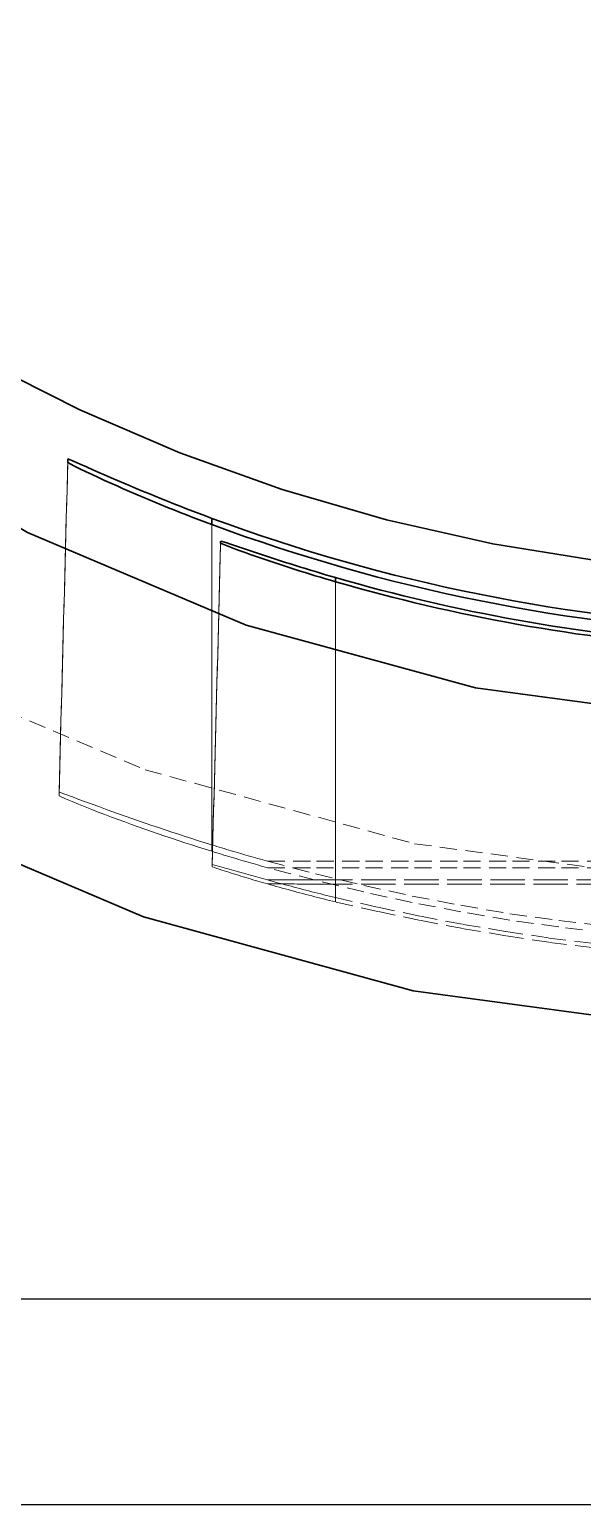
# Model space of a CAD drawing. Header units: millimetres. Extents: x 10 to 410, y 10 to 287.
# Drawn here: x 317.6 to 333.75, y 187 to 230.09 of the extents above; entities that cross this region are included whole.
import ezdxf

# ---------------------------------------------------------------- set-up
doc = ezdxf.new("R2010")
doc.units = ezdxf.units.MM
doc.linetypes.add('DASHED', pattern=[0.75, 0.5, -0.25])
for name, color, linetype, lineweight in [('HIDDEN', 8, 'DASHED', 18), ('TITLE_BLOCK', 7, 'CONTINUOUS', 25), ('VISIBLE', 7, 'CONTINUOUS', 35)]:
    doc.layers.add(name, color=color, linetype=linetype, lineweight=lineweight)

msp = doc.modelspace()

# ---------------------------------------------------------------- linework, layer by layer
at = {"layer": 'HIDDEN'}
for points in [[(280.045, 264.22), (280.84, 256.094), (282.713, 248.148), (285.63, 240.522), (289.539, 233.354), (294.371, 226.773), (300.038, 220.896), (306.44, 215.828), (313.46, 211.66), (320.975, 208.467), (328.848, 206.306), (336.94, 205.216), (345.104, 205.216), (353.196, 206.306), (361.069, 208.467), (368.584, 211.66), (375.604, 215.828), (382.006, 220.896), (387.673, 226.773), (392.505, 233.354), (396.414, 240.522), (399.331, 248.147), (401.204, 256.094), (401.999, 264.22)], [(318.464, 207.7), (318.475, 208.124), (318.486, 208.547), (318.497, 208.971), (318.508, 209.394), (318.519, 209.818), (318.53, 210.241), (318.542, 210.665), (318.553, 211.088), (318.564, 211.512), (318.575, 211.936), (318.586, 212.359), (318.597, 212.783), (318.608, 213.206), (318.619, 213.63), (318.63, 214.053), (318.641, 214.477), (318.652, 214.9), (318.664, 215.324), (318.675, 215.747), (318.686, 216.171), (318.697, 216.595), (318.708, 217.018), (318.719, 217.442)], [(318.72, 217.551), (318.709, 217.128), (318.698, 216.704), (318.687, 216.28), (318.676, 215.857), (318.665, 215.433), (318.654, 215.01), (318.642, 214.586), (318.631, 214.163), (318.62, 213.739), (318.609, 213.316), (318.598, 212.892), (318.587, 212.469), (318.576, 212.045), (318.565, 211.621), (318.554, 211.198), (318.543, 210.774), (318.532, 210.351), (318.52, 209.927), (318.509, 209.504), (318.498, 209.08), (318.487, 208.657), (318.476, 208.233), (318.465, 207.81)], [(318.465, 207.81), (318.476, 208.233), (318.487, 208.657), (318.498, 209.08), (318.509, 209.504), (318.52, 209.927), (318.532, 210.351), (318.543, 210.774), (318.554, 211.198), (318.565, 211.621), (318.576, 212.045), (318.587, 212.469), (318.598, 212.892), (318.609, 213.316), (318.62, 213.739), (318.631, 214.163), (318.642, 214.586), (318.654, 215.01), (318.665, 215.433), (318.676, 215.857), (318.687, 216.28), (318.698, 216.704), (318.709, 217.128), (318.72, 217.551)], [(322.929, 206.084), (322.929, 206.499), (322.929, 206.914), (322.929, 207.329), (322.929, 207.744), (322.929, 208.159), (322.929, 208.574), (322.929, 208.989), (322.929, 209.404), (322.929, 209.819), (322.929, 210.234), (322.929, 210.649), (322.929, 211.064), (322.929, 211.479), (322.929, 211.894), (322.929, 212.309), (322.929, 212.724), (322.929, 213.139), (322.929, 213.554), (322.929, 213.969), (322.929, 214.384), (322.929, 214.799), (322.929, 215.214), (322.929, 215.629)], [(322.93, 206.271), (322.93, 206.678), (322.93, 207.085), (322.93, 207.491), (322.93, 207.898), (322.93, 208.305), (322.93, 208.712), (322.93, 209.119), (322.93, 209.526), (322.93, 209.932), (322.93, 210.339), (322.93, 210.746), (322.93, 211.153), (322.93, 211.56), (322.93, 211.967), (322.93, 212.373), (322.93, 212.78), (322.93, 213.187), (322.93, 213.594), (322.93, 214.001), (322.93, 214.408), (322.93, 214.814), (322.93, 215.221), (322.93, 215.628)], [(322.936, 205.634), (322.947, 206.045), (322.958, 206.456), (322.969, 206.867), (322.979, 207.278), (322.99, 207.689), (323.001, 208.1), (323.012, 208.511), (323.023, 208.921), (323.033, 209.332), (323.044, 209.743), (323.055, 210.154), (323.066, 210.565), (323.076, 210.976), (323.087, 211.387), (323.098, 211.798), (323.109, 212.209), (323.119, 212.62), (323.13, 213.031), (323.141, 213.442), (323.152, 213.853), (323.162, 214.263), (323.173, 214.674), (323.184, 215.085)], [(323.185, 215.148), (323.174, 214.737), (323.163, 214.326), (323.152, 213.915), (323.142, 213.504), (323.131, 213.093), (323.12, 212.682), (323.109, 212.271), (323.098, 211.86), (323.088, 211.45), (323.077, 211.039), (323.066, 210.628), (323.055, 210.217), (323.045, 209.806), (323.034, 209.395), (323.023, 208.984), (323.012, 208.573), (323.002, 208.162), (322.991, 207.751), (322.98, 207.34), (322.969, 206.929), (322.959, 206.518), (322.948, 206.108), (322.937, 205.697)], [(322.937, 205.697), (322.948, 206.108), (322.959, 206.518), (322.969, 206.929), (322.98, 207.34), (322.991, 207.751), (323.002, 208.162), (323.012, 208.573), (323.023, 208.984), (323.034, 209.395), (323.045, 209.806), (323.055, 210.217), (323.066, 210.628), (323.077, 211.039), (323.088, 211.45), (323.098, 211.86), (323.109, 212.271), (323.12, 212.682), (323.131, 213.093), (323.142, 213.504), (323.152, 213.915), (323.163, 214.326), (323.174, 214.737), (323.185, 215.148)], [(326.539, 205.127), (326.539, 205.511), (326.539, 205.895), (326.539, 206.279), (326.539, 206.663), (326.539, 207.047), (326.539, 207.431), (326.539, 207.815), (326.539, 208.199), (326.539, 208.583), (326.539, 208.967), (326.539, 209.351), (326.539, 209.735), (326.539, 210.119), (326.539, 210.503), (326.539, 210.887), (326.539, 211.271), (326.539, 211.655), (326.539, 212.039), (326.539, 212.423), (326.539, 212.807), (326.539, 213.191), (326.539, 213.575), (326.539, 213.959)], [(326.54, 205.252), (326.54, 205.63), (326.54, 206.009), (326.54, 206.388), (326.54, 206.766), (326.54, 207.145), (326.54, 207.523), (326.54, 207.902), (326.54, 208.28), (326.54, 208.659), (326.54, 209.038), (326.54, 209.416), (326.54, 209.795), (326.54, 210.173), (326.54, 210.552), (326.54, 210.93), (326.54, 211.309), (326.54, 211.688), (326.54, 212.066), (326.54, 212.445), (326.54, 212.823), (326.54, 213.202), (326.54, 213.58), (326.54, 213.959)], [(318.465, 207.81), (318.465, 207.805), (318.465, 207.8), (318.465, 207.795), (318.465, 207.791), (318.465, 207.786), (318.465, 207.781), (318.465, 207.776), (318.465, 207.772), (318.465, 207.767), (318.464, 207.762), (318.464, 207.757), (318.464, 207.752), (318.464, 207.748), (318.464, 207.743), (318.464, 207.738), (318.464, 207.733), (318.464, 207.729), (318.464, 207.724), (318.464, 207.719), (318.464, 207.714), (318.464, 207.71), (318.464, 207.705), (318.464, 207.7)], [(318.465, 207.81), (318.465, 207.81), (318.465, 207.81), (318.465, 207.81), (318.465, 207.81), (318.465, 207.81), (318.465, 207.81), (318.465, 207.81), (318.465, 207.81), (318.465, 207.81), (318.465, 207.81), (318.465, 207.81), (318.465, 207.81), (318.465, 207.81), (318.465, 207.81), (318.465, 207.81), (318.465, 207.81), (318.465, 207.81), (318.465, 207.81), (318.465, 207.81), (318.465, 207.81), (318.465, 207.81), (318.465, 207.81), (318.465, 207.81)], [(318.465, 207.81), (318.659, 207.744), (318.852, 207.673), (319.044, 207.602), (319.237, 207.531), (319.43, 207.46), (319.623, 207.389), (319.816, 207.319), (320.009, 207.249), (320.203, 207.18), (320.396, 207.111), (320.59, 207.043), (320.784, 206.976), (320.978, 206.909), (321.172, 206.842), (321.367, 206.777), (321.562, 206.711), (321.757, 206.647), (321.952, 206.583), (322.147, 206.519), (322.343, 206.456), (322.538, 206.394), (322.734, 206.332), (322.93, 206.271)], [(322.929, 206.084), (322.731, 206.145), (322.534, 206.207), (322.338, 206.271), (322.141, 206.334), (321.945, 206.399), (321.749, 206.464), (321.553, 206.53), (321.358, 206.597), (321.163, 206.664), (320.968, 206.733), (320.773, 206.801), (320.578, 206.871), (320.384, 206.942), (320.19, 207.013), (319.997, 207.085), (319.804, 207.158), (319.611, 207.231), (319.418, 207.306), (319.226, 207.381), (319.034, 207.458), (318.842, 207.535), (318.652, 207.615), (318.464, 207.7)], [(324.555, 205.604), (324.484, 205.624), (324.413, 205.644), (324.342, 205.664), (324.271, 205.684), (324.2, 205.704), (324.13, 205.724), (324.059, 205.745), (323.988, 205.765), (323.917, 205.786), (323.846, 205.807), (323.776, 205.828), (323.705, 205.848), (323.634, 205.869), (323.563, 205.89), (323.493, 205.912), (323.422, 205.933), (323.352, 205.954), (323.281, 205.975), (323.21, 205.997), (323.14, 206.018), (323.069, 206.04), (322.999, 206.062), (322.929, 206.084)], [(322.93, 206.271), (323.001, 206.249), (323.071, 206.227), (323.142, 206.206), (323.212, 206.184), (323.283, 206.163), (323.353, 206.141), (323.424, 206.12), (323.495, 206.099), (323.565, 206.078), (323.636, 206.057), (323.707, 206.036), (323.777, 206.015), (323.848, 205.994), (323.919, 205.974), (323.99, 205.953), (324.061, 205.932), (324.131, 205.912), (324.202, 205.892), (324.273, 205.871), (324.344, 205.851), (324.415, 205.831), (324.486, 205.811), (324.557, 205.791)], [(322.937, 205.697), (322.937, 205.694), (322.937, 205.691), (322.937, 205.688), (322.937, 205.686), (322.937, 205.683), (322.937, 205.68), (322.937, 205.678), (322.937, 205.675), (322.937, 205.672), (322.937, 205.669), (322.937, 205.667), (322.937, 205.664), (322.937, 205.661), (322.937, 205.659), (322.937, 205.656), (322.937, 205.653), (322.937, 205.65), (322.937, 205.648), (322.937, 205.645), (322.937, 205.642), (322.936, 205.64), (322.936, 205.637), (322.936, 205.634)], [(324.55, 205.132), (324.48, 205.152), (324.409, 205.173), (324.338, 205.193), (324.268, 205.214), (324.197, 205.234), (324.127, 205.255), (324.056, 205.276), (323.986, 205.297), (323.915, 205.318), (323.845, 205.339), (323.775, 205.361), (323.704, 205.382), (323.634, 205.404), (323.564, 205.426), (323.494, 205.447), (323.424, 205.47), (323.354, 205.492), (323.284, 205.514), (323.214, 205.537), (323.144, 205.56), (323.074, 205.583), (323.005, 205.607), (322.936, 205.634)], [(322.937, 205.697), (322.937, 205.697), (322.937, 205.697), (322.937, 205.697), (322.937, 205.697), (322.937, 205.697), (322.937, 205.697), (322.937, 205.697), (322.937, 205.697), (322.937, 205.697), (322.937, 205.697), (322.937, 205.697), (322.937, 205.697), (322.937, 205.697), (322.937, 205.697), (322.937, 205.697), (322.937, 205.697), (322.937, 205.697), (322.937, 205.697), (322.937, 205.697), (322.937, 205.697), (322.937, 205.697), (322.937, 205.697), (322.937, 205.697)], [(322.937, 205.697), (323.008, 205.681), (323.078, 205.662), (323.148, 205.642), (323.219, 205.622), (323.289, 205.602), (323.359, 205.582), (323.429, 205.562), (323.499, 205.542), (323.569, 205.522), (323.639, 205.502), (323.709, 205.482), (323.779, 205.462), (323.849, 205.442), (323.92, 205.423), (323.99, 205.403), (324.06, 205.383), (324.13, 205.363), (324.2, 205.344), (324.27, 205.324), (324.341, 205.305), (324.411, 205.285), (324.481, 205.266), (324.551, 205.247)], [(357.453, 205.604), (356.052, 205.24), (354.645, 204.897), (353.23, 204.589), (351.807, 204.32), (350.381, 204.071), (348.946, 203.874), (347.508, 203.701), (346.067, 203.56), (344.622, 203.464), (343.176, 203.387), (341.728, 203.359), (340.28, 203.359), (338.832, 203.387), (337.386, 203.464), (335.942, 203.56), (334.5, 203.701), (333.063, 203.874), (331.628, 204.071), (330.201, 204.32), (328.779, 204.589), (327.364, 204.897), (325.957, 205.24), (324.555, 205.604)], [(324.555, 205.604), (325.985, 205.604), (327.416, 205.604), (328.846, 205.604), (330.277, 205.604), (331.707, 205.604), (333.137, 205.604), (334.568, 205.604), (335.998, 205.604), (337.428, 205.604), (338.859, 205.604), (340.289, 205.604), (341.719, 205.604), (343.15, 205.604), (344.58, 205.604), (346.011, 205.604), (347.441, 205.604), (348.871, 205.604), (350.302, 205.604), (351.732, 205.604), (353.162, 205.604), (354.593, 205.604), (356.023, 205.604), (357.453, 205.604)], [(324.557, 205.791), (325.959, 205.428), (327.365, 205.084), (328.78, 204.776), (330.203, 204.507), (331.63, 204.258), (333.065, 204.061), (334.502, 203.888), (335.943, 203.747), (337.388, 203.65), (338.834, 203.574), (340.282, 203.545), (341.73, 203.545), (343.178, 203.574), (344.624, 203.65), (346.069, 203.747), (347.51, 203.888), (348.948, 204.061), (350.383, 204.258), (351.809, 204.507), (353.232, 204.776), (354.647, 205.084), (356.053, 205.428), (357.455, 205.791)], [(324.557, 205.791), (325.987, 205.791), (327.418, 205.791), (328.848, 205.791), (330.278, 205.791), (331.709, 205.791), (333.139, 205.791), (334.57, 205.791), (336, 205.791), (337.43, 205.791), (338.861, 205.791), (340.291, 205.791), (341.721, 205.791), (343.152, 205.791), (344.582, 205.791), (346.012, 205.791), (347.443, 205.791), (348.873, 205.791), (350.304, 205.791), (351.734, 205.791), (353.164, 205.791), (354.595, 205.791), (356.025, 205.791), (357.455, 205.791)], [(326.539, 204.606), (326.452, 204.627), (326.365, 204.649), (326.278, 204.67), (326.192, 204.692), (326.105, 204.714), (326.018, 204.736), (325.931, 204.758), (325.845, 204.78), (325.758, 204.803), (325.672, 204.825), (325.585, 204.848), (325.499, 204.871), (325.412, 204.894), (325.326, 204.917), (325.24, 204.94), (325.153, 204.964), (325.067, 204.987), (324.981, 205.011), (324.895, 205.035), (324.808, 205.059), (324.722, 205.083), (324.636, 205.107), (324.55, 205.132)], [(326.539, 205.127), (326.452, 205.127), (326.366, 205.127), (326.279, 205.127), (326.193, 205.127), (326.107, 205.127), (326.02, 205.127), (325.934, 205.127), (325.847, 205.127), (325.761, 205.128), (325.674, 205.128), (325.588, 205.128), (325.501, 205.128), (325.415, 205.128), (325.328, 205.129), (325.242, 205.129), (325.155, 205.129), (325.069, 205.129), (324.983, 205.13), (324.896, 205.13), (324.81, 205.131), (324.723, 205.131), (324.637, 205.131), (324.55, 205.132)], [(324.551, 205.247), (324.638, 205.247), (324.724, 205.248), (324.811, 205.248), (324.897, 205.248), (324.984, 205.249), (325.07, 205.249), (325.157, 205.249), (325.243, 205.25), (325.33, 205.25), (325.416, 205.25), (325.503, 205.251), (325.589, 205.251), (325.675, 205.251), (325.762, 205.251), (325.848, 205.251), (325.935, 205.251), (326.021, 205.252), (326.108, 205.252), (326.194, 205.252), (326.281, 205.252), (326.367, 205.252), (326.454, 205.252), (326.54, 205.252)], [(324.551, 205.247), (324.638, 205.223), (324.724, 205.2), (324.81, 205.176), (324.896, 205.153), (324.983, 205.13), (325.069, 205.107), (325.155, 205.084), (325.241, 205.061), (325.328, 205.038), (325.414, 205.015), (325.501, 204.993), (325.587, 204.97), (325.674, 204.948), (325.76, 204.926), (325.847, 204.904), (325.933, 204.882), (326.02, 204.86), (326.107, 204.838), (326.193, 204.816), (326.28, 204.795), (326.367, 204.773), (326.453, 204.752), (326.54, 204.731)], [(326.54, 205.252), (327.798, 205.252), (329.055, 205.252), (330.312, 205.252), (331.57, 205.252), (332.827, 205.252), (334.085, 205.252), (335.342, 205.252), (336.6, 205.252), (337.857, 205.252), (339.115, 205.252), (340.372, 205.252), (341.629, 205.252), (342.887, 205.252), (344.144, 205.252), (345.402, 205.252), (346.659, 205.252), (347.917, 205.252), (349.174, 205.252), (350.432, 205.252), (351.689, 205.252), (352.946, 205.252), (354.204, 205.252), (355.461, 205.252)], [(326.54, 205.252), (326.54, 205.229), (326.54, 205.207), (326.54, 205.184), (326.54, 205.161), (326.54, 205.139), (326.54, 205.116), (326.54, 205.093), (326.54, 205.071), (326.54, 205.048), (326.54, 205.025), (326.54, 205.003), (326.54, 204.98), (326.54, 204.957), (326.54, 204.935), (326.54, 204.912), (326.54, 204.889), (326.54, 204.867), (326.54, 204.844), (326.54, 204.821), (326.54, 204.799), (326.54, 204.776), (326.54, 204.754), (326.54, 204.731)], [(326.539, 205.127), (327.796, 205.127), (329.054, 205.127), (330.311, 205.127), (331.569, 205.127), (332.826, 205.127), (334.083, 205.127), (335.341, 205.127), (336.598, 205.127), (337.856, 205.127), (339.113, 205.127), (340.371, 205.127), (341.628, 205.127), (342.886, 205.127), (344.143, 205.127), (345.4, 205.127), (346.658, 205.127), (347.915, 205.127), (349.173, 205.127), (350.43, 205.127), (351.688, 205.127), (352.945, 205.127), (354.203, 205.127), (355.46, 205.127)], [(326.539, 205.127), (326.539, 205.104), (326.539, 205.081), (326.539, 205.059), (326.539, 205.036), (326.539, 205.014), (326.539, 204.991), (326.539, 204.968), (326.539, 204.946), (326.539, 204.923), (326.539, 204.9), (326.539, 204.878), (326.539, 204.855), (326.539, 204.832), (326.539, 204.81), (326.539, 204.787), (326.539, 204.765), (326.539, 204.742), (326.539, 204.719), (326.539, 204.697), (326.539, 204.674), (326.539, 204.651), (326.539, 204.629), (326.539, 204.606)], [(326.54, 204.731), (327.778, 204.451), (329.02, 204.186), (330.267, 203.949), (331.519, 203.742), (332.774, 203.551), (334.034, 203.399), (335.297, 203.266), (336.562, 203.158), (337.829, 203.083), (339.097, 203.024), (340.366, 203.003), (341.635, 203.003), (342.905, 203.024), (344.173, 203.083), (345.44, 203.158), (346.705, 203.266), (347.967, 203.399), (349.227, 203.551), (350.482, 203.742), (351.735, 203.949), (352.982, 204.186), (354.223, 204.451), (355.461, 204.731)], [(355.46, 204.606), (354.222, 204.326), (352.98, 204.062), (351.733, 203.825), (350.481, 203.618), (349.226, 203.426), (347.966, 203.275), (346.703, 203.142), (345.438, 203.034), (344.171, 202.959), (342.903, 202.9), (341.634, 202.879), (340.365, 202.879), (339.095, 202.9), (337.827, 202.959), (336.56, 203.034), (335.296, 203.142), (334.033, 203.275), (332.773, 203.426), (331.518, 203.618), (330.266, 203.825), (329.018, 204.062), (327.777, 204.326), (326.539, 204.606)]]:
    msp.add_lwpolyline(points, dxfattribs=at)
at = {"layer": 'TITLE_BLOCK'}
msp.add_lwpolyline([(278, 187), (404, 187), (404, 193), (278, 193)], close=True, dxfattribs=at)
at = {"layer": 'VISIBLE'}
for points in [[(289.084, 264.336), (289.288, 261.164), (289.685, 258.011), (290.274, 254.888), (291.054, 251.807), (292.02, 248.779), (293.169, 245.816), (294.498, 242.928), (296.001, 240.128), (297.671, 237.424), (299.505, 234.828), (301.493, 232.348), (303.629, 229.995), (305.905, 227.777), (308.313, 225.702), (310.843, 223.778), (313.485, 222.012), (316.231, 220.411), (319.069, 218.981), (321.99, 217.727), (324.982, 216.654), (328.033, 215.766), (331.133, 215.066), (334.271, 214.557)], [(280.001, 259.921), (280.796, 251.795), (282.669, 243.849), (285.586, 236.223), (289.496, 229.055), (294.327, 222.474), (299.994, 216.597), (306.396, 211.529), (313.417, 207.361), (320.931, 204.168), (328.804, 202.007), (336.896, 200.917), (345.06, 200.917), (353.152, 202.007), (361.025, 204.168), (368.54, 207.361), (375.56, 211.529), (381.962, 216.597), (387.629, 222.474), (392.461, 229.055), (396.37, 236.223), (399.288, 243.848), (401.16, 251.795), (401.955, 259.921)], [(289.04, 260.037), (289.736, 253.131), (291.346, 246.379), (293.842, 239.902), (297.179, 233.816), (301.297, 228.228), (306.123, 223.24), (311.571, 218.938), (317.543, 215.402), (323.934, 212.692), (330.628, 210.859), (337.508, 209.934), (344.449, 209.934), (351.328, 210.859), (358.022, 212.692), (364.413, 215.402), (370.385, 218.938), (375.833, 223.24), (380.659, 228.228), (384.777, 233.816), (388.114, 239.902), (390.61, 246.379), (392.22, 253.131), (392.917, 260.037)], [(318.72, 217.551), (318.72, 217.546), (318.72, 217.542), (318.72, 217.537), (318.72, 217.532), (318.72, 217.527), (318.72, 217.523), (318.72, 217.518), (318.72, 217.513), (318.72, 217.508), (318.72, 217.504), (318.72, 217.499), (318.719, 217.494), (318.719, 217.489), (318.719, 217.484), (318.719, 217.48), (318.719, 217.475), (318.719, 217.47), (318.719, 217.465), (318.719, 217.461), (318.719, 217.456), (318.719, 217.451), (318.719, 217.446), (318.719, 217.442)], [(322.929, 215.629), (322.742, 215.699), (322.555, 215.769), (322.369, 215.84), (322.183, 215.912), (321.998, 215.985), (321.812, 216.059), (321.627, 216.133), (321.443, 216.209), (321.258, 216.285), (321.074, 216.361), (320.89, 216.439), (320.707, 216.517), (320.524, 216.596), (320.341, 216.676), (320.159, 216.757), (319.977, 216.839), (319.796, 216.921), (319.614, 217.004), (319.434, 217.089), (319.253, 217.174), (319.074, 217.26), (318.895, 217.348), (318.719, 217.442)], [(318.72, 217.551), (318.72, 217.551), (318.72, 217.551), (318.72, 217.551), (318.72, 217.551), (318.72, 217.551), (318.72, 217.551), (318.72, 217.551), (318.72, 217.551), (318.72, 217.551), (318.72, 217.551), (318.72, 217.551), (318.72, 217.551), (318.72, 217.551), (318.72, 217.551), (318.72, 217.551), (318.72, 217.551), (318.72, 217.551), (318.72, 217.551), (318.72, 217.551), (318.72, 217.551), (318.72, 217.551), (318.72, 217.551), (318.72, 217.551)], [(318.72, 217.551), (318.903, 217.476), (319.084, 217.395), (319.265, 217.315), (319.446, 217.234), (319.627, 217.154), (319.808, 217.074), (319.99, 216.995), (320.172, 216.917), (320.354, 216.839), (320.537, 216.761), (320.719, 216.685), (320.902, 216.608), (321.085, 216.533), (321.269, 216.458), (321.452, 216.384), (321.636, 216.31), (321.82, 216.237), (322.005, 216.164), (322.189, 216.093), (322.374, 216.021), (322.559, 215.951), (322.745, 215.881), (322.93, 215.812)], [(318.72, 217.551), (318.72, 217.551), (318.72, 217.551), (318.72, 217.551), (318.72, 217.551), (318.72, 217.551), (318.72, 217.551), (318.72, 217.551), (318.72, 217.551), (318.72, 217.551), (318.72, 217.551), (318.72, 217.551), (318.72, 217.551), (318.72, 217.551), (318.72, 217.551), (318.72, 217.551), (318.72, 217.551), (318.72, 217.551), (318.72, 217.551), (318.72, 217.551), (318.72, 217.551), (318.72, 217.551), (318.72, 217.551), (318.72, 217.551)], [(334.247, 212.825), (333.743, 212.895), (333.241, 212.968), (332.739, 213.046), (332.238, 213.13), (331.737, 213.217), (331.238, 213.311), (330.739, 213.409), (330.242, 213.511), (329.745, 213.619), (329.25, 213.731), (328.756, 213.849), (328.263, 213.971), (327.77, 214.097), (327.28, 214.23), (326.791, 214.366), (326.303, 214.508), (325.816, 214.654), (325.331, 214.804), (324.848, 214.961), (324.365, 215.121), (323.885, 215.286), (323.406, 215.456), (322.929, 215.629)], [(322.93, 215.812), (323.408, 215.639), (323.887, 215.469), (324.367, 215.304), (324.85, 215.144), (325.333, 214.987), (325.818, 214.838), (326.305, 214.691), (326.792, 214.55), (327.282, 214.414), (327.772, 214.281), (328.265, 214.155), (328.758, 214.033), (329.252, 213.915), (329.747, 213.803), (330.244, 213.695), (330.741, 213.593), (331.24, 213.495), (331.739, 213.401), (332.24, 213.314), (332.741, 213.23), (333.243, 213.152), (333.745, 213.079), (334.248, 213.009)], [(322.93, 215.628), (322.93, 215.636), (322.93, 215.644), (322.93, 215.652), (322.93, 215.66), (322.93, 215.668), (322.93, 215.676), (322.93, 215.684), (322.93, 215.692), (322.93, 215.7), (322.93, 215.708), (322.93, 215.716), (322.93, 215.724), (322.93, 215.732), (322.93, 215.74), (322.93, 215.748), (322.93, 215.756), (322.93, 215.764), (322.93, 215.772), (322.93, 215.78), (322.93, 215.788), (322.93, 215.796), (322.93, 215.804), (322.93, 215.812)], [(323.185, 215.148), (323.185, 215.145), (323.185, 215.142), (323.184, 215.14), (323.184, 215.137), (323.184, 215.134), (323.184, 215.132), (323.184, 215.129), (323.184, 215.126), (323.184, 215.123), (323.184, 215.121), (323.184, 215.118), (323.184, 215.115), (323.184, 215.113), (323.184, 215.11), (323.184, 215.107), (323.184, 215.104), (323.184, 215.102), (323.184, 215.099), (323.184, 215.096), (323.184, 215.094), (323.184, 215.091), (323.184, 215.088), (323.184, 215.085)], [(326.539, 213.959), (326.391, 214.002), (326.243, 214.046), (326.096, 214.09), (325.949, 214.135), (325.801, 214.18), (325.654, 214.225), (325.507, 214.271), (325.361, 214.318), (325.214, 214.365), (325.068, 214.412), (324.921, 214.46), (324.775, 214.509), (324.629, 214.558), (324.484, 214.607), (324.338, 214.657), (324.193, 214.708), (324.048, 214.759), (323.903, 214.811), (323.758, 214.863), (323.613, 214.916), (323.469, 214.97), (323.325, 215.026), (323.184, 215.085)], [(323.185, 215.148), (323.185, 215.148), (323.185, 215.148), (323.185, 215.148), (323.185, 215.148), (323.185, 215.148), (323.185, 215.148), (323.185, 215.148), (323.185, 215.148), (323.185, 215.148), (323.185, 215.148), (323.185, 215.148), (323.185, 215.148), (323.185, 215.148), (323.185, 215.148), (323.185, 215.148), (323.185, 215.148), (323.185, 215.148), (323.185, 215.148), (323.185, 215.148), (323.185, 215.148), (323.185, 215.148), (323.185, 215.148), (323.185, 215.148)], [(323.185, 215.148), (323.331, 215.103), (323.476, 215.055), (323.621, 215.005), (323.766, 214.956), (323.911, 214.907), (324.056, 214.858), (324.201, 214.81), (324.347, 214.762), (324.492, 214.714), (324.638, 214.666), (324.783, 214.619), (324.929, 214.572), (325.075, 214.525), (325.221, 214.479), (325.367, 214.433), (325.513, 214.388), (325.66, 214.343), (325.806, 214.298), (325.953, 214.254), (326.099, 214.21), (326.246, 214.166), (326.393, 214.123), (326.54, 214.08)], [(323.185, 215.148), (323.185, 215.148), (323.185, 215.148), (323.185, 215.148), (323.185, 215.148), (323.185, 215.148), (323.185, 215.148), (323.185, 215.148), (323.185, 215.148), (323.185, 215.148), (323.185, 215.148), (323.185, 215.148), (323.185, 215.148), (323.185, 215.148), (323.185, 215.148), (323.185, 215.148), (323.185, 215.148), (323.185, 215.148), (323.185, 215.148), (323.185, 215.148), (323.185, 215.148), (323.185, 215.148), (323.185, 215.148), (323.185, 215.148)], [(334.242, 212.348), (333.902, 212.394), (333.563, 212.442), (333.224, 212.492), (332.886, 212.545), (332.548, 212.599), (332.21, 212.656), (331.873, 212.715), (331.536, 212.776), (331.199, 212.84), (330.863, 212.905), (330.527, 212.973), (330.192, 213.043), (329.857, 213.115), (329.523, 213.19), (329.189, 213.267), (328.856, 213.346), (328.523, 213.427), (328.191, 213.51), (327.86, 213.596), (327.529, 213.684), (327.198, 213.774), (326.868, 213.866), (326.539, 213.959)], [(326.54, 214.08), (326.87, 213.987), (327.199, 213.895), (327.53, 213.805), (327.861, 213.717), (328.192, 213.631), (328.525, 213.549), (328.857, 213.467), (329.191, 213.388), (329.525, 213.312), (329.859, 213.237), (330.194, 213.165), (330.529, 213.095), (330.864, 213.027), (331.201, 212.961), (331.537, 212.898), (331.874, 212.837), (332.211, 212.778), (332.549, 212.72), (332.887, 212.666), (333.226, 212.614), (333.564, 212.564), (333.904, 212.516), (334.243, 212.47)], [(326.54, 213.959), (326.54, 213.964), (326.54, 213.969), (326.54, 213.975), (326.54, 213.98), (326.54, 213.985), (326.54, 213.991), (326.54, 213.996), (326.54, 214.001), (326.54, 214.006), (326.54, 214.012), (326.54, 214.017), (326.54, 214.022), (326.54, 214.028), (326.54, 214.033), (326.54, 214.038), (326.54, 214.043), (326.54, 214.049), (326.54, 214.054), (326.54, 214.059), (326.54, 214.065), (326.54, 214.07), (326.54, 214.075), (326.54, 214.08)]]:
    msp.add_lwpolyline(points, dxfattribs=at)

doc.saveas('drawing.dxf')
